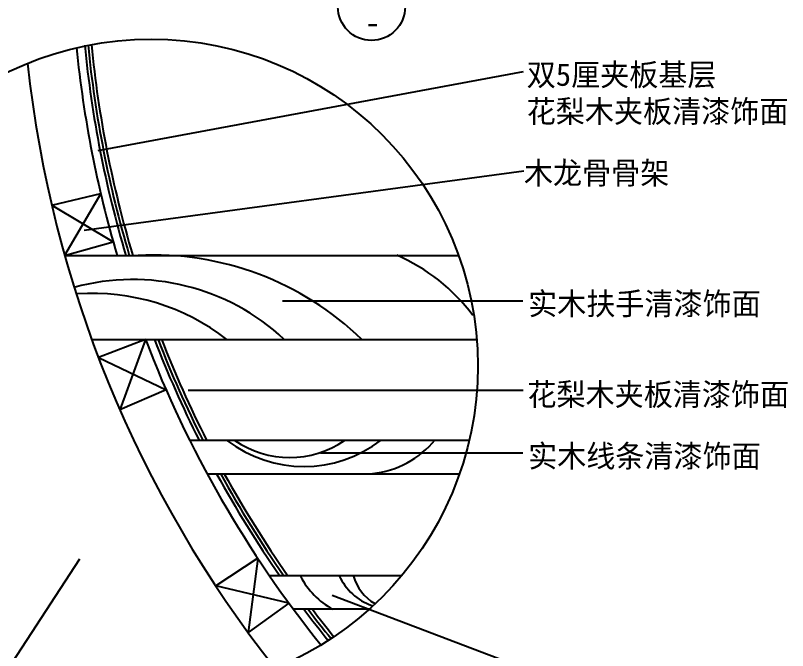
# Model space of a CAD drawing. Header units: metres. Extents: x 0 to 3549, y 0 to 4600.
# Drawn here: x 781 to 2162, y 1551 to 2685 of the extents above; entities that cross this region are included whole.
import ezdxf

# ---------------------------------------------------------------- set-up
doc = ezdxf.new("R2010")
doc.units = ezdxf.units.M
for name, color, linetype in [('2', 2, 'Continuous'), ('3', 3, 'Continuous'), ('4', 4, 'Continuous'), ('7', 7, 'Continuous'), ('BH', 3, 'Continuous'), ('DIM', 3, 'Continuous'), ('TEXT', 3, 'Continuous')]:
    doc.layers.add(name, color=color, linetype=linetype)
doc.dimstyles.get("Standard").update_dxf_attribs({"dimtxt": 2.5, "dimasz": 2.5, "dimexe": 1.25, "dimexo": 0.625, "dimtad": 1, "dimcen": 2.5, "dimazin": 3, "dimtfac": 1, "dimtmove": 0, "dimatfit": 3})

msp = doc.modelspace()

# ---------------------------------------------------------------- hatches: boundary and pattern name
at = {"layer": 'BH'}
h = msp.add_hatch(dxfattribs=at)
h.set_pattern_fill('AR-CONC', scale=30)
h.paths.add_polyline_path([(440.06, 2059.28, 0.53), (1245.95, 1519.05, -0.14), (803.04, 2599.85, 0.3)])
h = msp.add_hatch(dxfattribs=at)
h.set_pattern_fill('ANSI31', scale=750)
h.paths.add_polyline_path([(803.04, 2599.85, 0.3), (440.06, 2059.28, 0.53), (1245.95, 1519.05, -0.14)])

# ---------------------------------------------------------------- linework, layer by layer
at = {"layer": '2'}
msp.add_arc((2896.79, 2826.7), 2106, 186.18, 218.38, dxfattribs=at)
at = {"layer": '3'}
for p, q in [((933.85, 2367.22), (869.39, 2256.7)), ((846.22, 2346.7), (956.03, 2281.06)), ((1013.74, 2106.7), (968.25, 1980.54)), ((929.68, 2074.56), (1050.67, 2016.7)), ((1214.73, 1715.43), (1197.48, 1582.68)), ((1270.3, 1635.57), (1139.76, 1666.31))]:
    msp.add_line(p, q, dxfattribs=at)
at = {"layer": '4'}
for p, q in [((846.22, 2346.7), (933.85, 2367.22)), ((869.39, 2256.7), (956.03, 2281.06)), ((869.39, 2256.7), (1573.72, 2256.7)), ((917.69, 2106.7), (1606.17, 2106.7)), ((1013.74, 2106.7), (929.68, 2074.56)), ((1052.33, 2106.7), (1606.17, 2106.7)), ((1050.67, 2016.7), (968.25, 1980.54)), ((1092.83, 1926.7), (1592.85, 1926.7)), ((1124.03, 1866.7), (1575.44, 1866.7)), ((1215.04, 1715.63), (1139.76, 1666.31)), ((1471.84, 1684.33), (1235.69, 1684.33)), ((1270.3, 1635.57), (1197.48, 1582.68)), ((1413.81, 1624.33), (1278.59, 1624.33))]:
    msp.add_line(p, q, dxfattribs=at)
for start, end in [(185.58, 196.65), (201.22, 206.9), (208.86, 215.05), (217.19, 218.99)]:
    msp.add_arc((2896.79, 2826.7), 1989, start, end, dxfattribs=at)
at = {"layer": '7'}
for radius, start, end in [(2016, 185.66, 196.42), (2001, 185.58, 196.55), (1995, 185.58, 196.6), (2016, 200.92, 218.91), (2001, 201.09, 206.73), (1995, 201.16, 206.82), (2001, 208.67, 214.81), (1995, 208.76, 214.93), (2001, 216.93, 218.96), (1995, 217.06, 218.97)]:
    msp.add_arc((2896.79, 2826.7), radius, start, end, dxfattribs=at)
at = {"layer": 'BH'}
for centre, radius, start, end in [((1028.07, 1721.83), 535.58, 45.89, 92.94), ((1333.45, 1953.4), 330.12, 36.43, 66.87), ((990.9, 1816.62), 397, 46.95, 105.27), ((918.61, 1795.44), 393.38, 52.23, 93.85), ((1296.92, 2105.87), 226.23, 232.62, 307.66), ((1271.76, 2068.15), 172.59, 235.39, 304.61), ((1401.35, 2035.55), 169.69, 276.19, 320.43), ((1421.14, 1752.97), 147.67, 208.11, 240.59), ((1451.2, 1725.78), 99.95, 204.57, 251.03), ((1463.43, 1704.61), 80.27, 195.01, 240.36)]:
    msp.add_arc(centre, radius, start, end, dxfattribs=at)
at = {"layer": 'DIM'}
for centre, radius in [((1418.08, 2700.82), 60), ((1024.08, 2059.28), 584.02)]:
    msp.add_circle(centre, radius, dxfattribs=at)

# ---------------------------------------------------------------- texts
msp.add_text('-', height=40, dxfattribs=at).set_placement((1406.29, 2652.77))
at = {"layer": 'TEXT'}
for s, p in [('双5厘夹板基层', (1695.6, 2559.71)), ('花梨木夹板清漆饰面 ', (1695.5, 2494.11)), ('木龙骨骨架', (1690.52, 2384.09)), ('实木扶手清漆饰面', (1698.05, 2150.4)), ('花梨木夹板清漆饰面 ', (1696.79, 1988.36)), ('实木线条清漆饰面', (1698.05, 1878.2))]:
    msp.add_text(s, height=40, dxfattribs=at).set_placement(p)

# ---------------------------------------------------------------- leaders
at = {"layer": 'DIM'}
for points in [[(929.25, 2444.04), (1690.05, 2585.43)], [(904.28, 2301.97), (1690.11, 2407.9)], [(1258.85, 2175.29), (1688.87, 2175.29)], [(1090.5, 2015.7), (1689.38, 2015.7)], [(1326.68, 1904.15), (1688.87, 1904.15)], [(895.66, 1713.81), (688, 1395.11)], [(1347.73, 1649.38), (1687.94, 1520.26)]]:
    msp.add_leader(points, dimstyle='Standard', dxfattribs=at)

doc.saveas('drawing.dxf')
